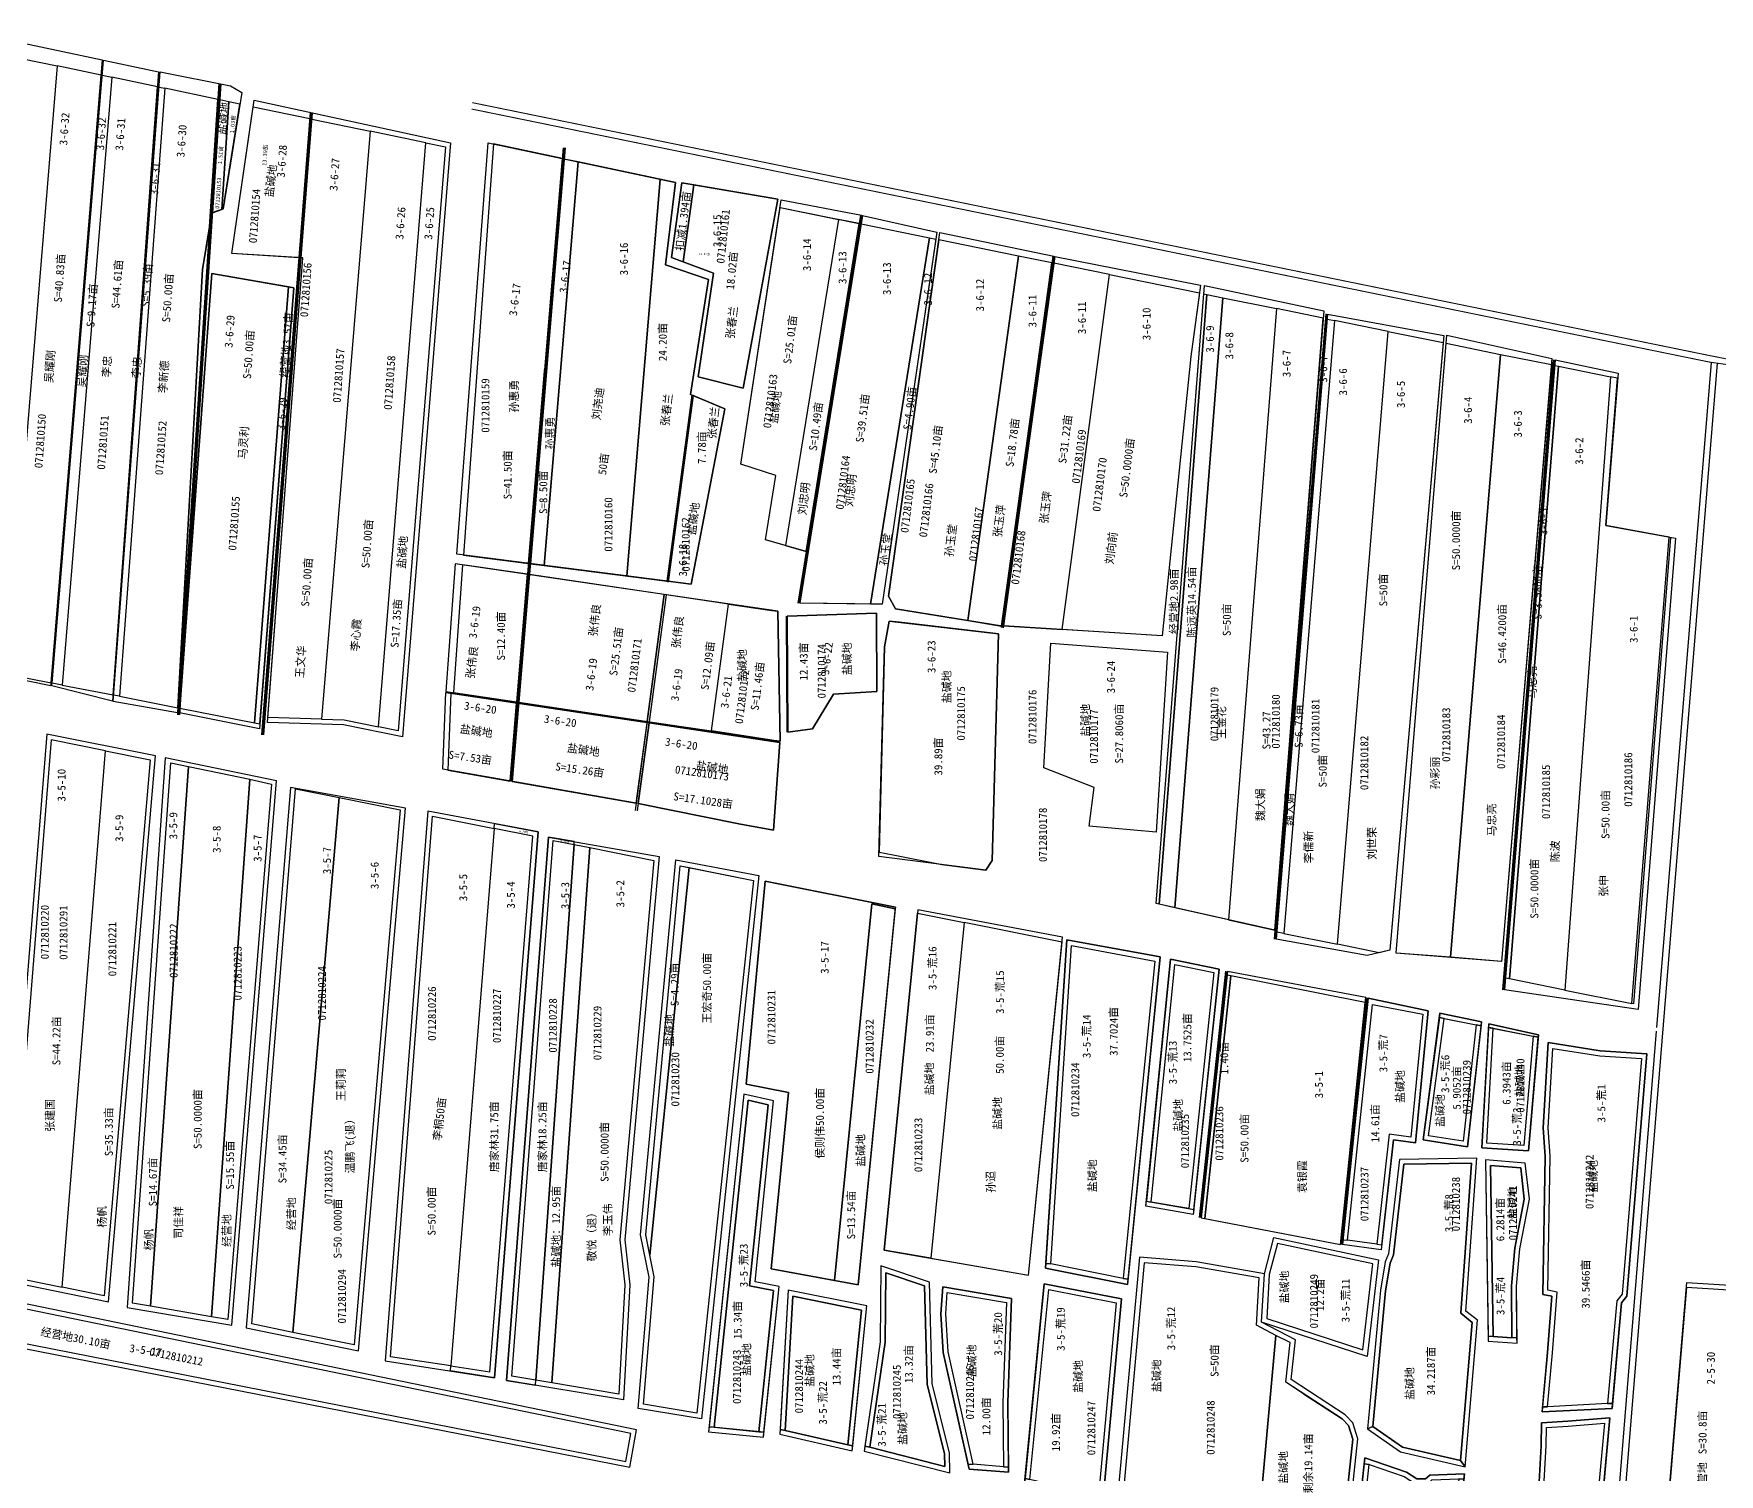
# Model space of a CAD drawing. Extents: x 549993 to 555812, y 4975881 to 4981525.
# Drawn here: x 551489 to 553174, y 4976896 to 4978336 of the extents above; entities that cross this region are included whole.
import ezdxf
from ezdxf.enums import TextEntityAlignment as Align

# ---------------------------------------------------------------- set-up
doc = ezdxf.new("R2010")
doc.units = 0
doc.header["$LTSCALE"] = 10
for name, color, linetype in [('2019-4-5', 1, 'CONTINUOUS'), ('2020-3.23', 6, 'CONTINUOUS'), ('2021新职工', 6, 'CONTINUOUS'), ('出水桩', 2, 'CONTINUOUS'), ('地块名称', 255, 'CONTINUOUS'), ('地物扣减', 3, 'CONTINUOUS'), ('地物扣减面积', 3, 'CONTINUOUS'), ('地籍号', 1, 'CONTINUOUS'), ('权利人', 7, 'CONTINUOUS'), ('测地框', 255, 'CONTINUOUS'), ('经营地', 1, 'CONTINUOUS'), ('经营地面积', 6, 'CONTINUOUS'), ('路', 5, 'CONTINUOUS'), ('身份地', 1, 'CONTINUOUS'), ('身份地面积', 255, 'CONTINUOUS')]:
    doc.layers.add(name, color=color, linetype=linetype)
doc.styles.add('宋体', font='')
doc.styles.get('宋体').set_extended_font_data('SimSun')

msp = doc.modelspace()

# ---------------------------------------------------------------- linework, layer by layer
at = {"layer": '2019-4-5', "color": 3, "linetype": 'Continuous', "flags": 128}
for points in [[(552662.2, 4978075.3), (552677.9, 4978072.1), (552630, 4977462.5), (552614.5, 4977465.9)], [(551982.9, 4977795.7), (551918.1, 4977805.2), (551908.9, 4977677.6), (551972.2, 4977668.1)], [(552119.7, 4977775.5), (551984.9, 4977795.4), (551974.2, 4977667.8), (552102.6, 4977648.7)], [(552184, 4977766), (552121.7, 4977775.2), (552104.6, 4977648.4), (552166.8, 4977639.1)], [(552008.6, 4977529.8), (552029.5, 4977525.6), (551991.2, 4976990.2), (551967.2, 4976994.3)], [(552208.8, 4977489.8), (552152.3, 4976957.3), (552098.9, 4976966.2), (552109.6, 4977093.5), (552105.2, 4977115.3), (552144.5, 4977502.6)], [(552220.6, 4977489.1), (552350.8, 4977463), (552350.6, 4977461.4), (552327.1, 4977466.2), (552289.9, 4977090), (552226.4, 4977101.6), (552243.8, 4977277.7), (552201.6, 4977286.1)]]:
    msp.add_lwpolyline(points, close=True, dxfattribs=at)
at = {"layer": '2019-4-5', "color": 3, "linetype": 'Continuous', "const_width": 0.6, "elevation": 295.1, "flags": 128}
msp.add_lwpolyline([(551949.5, 4977541.6), (551988.4, 4977533.9), (551945.4, 4976998.5), (551906.4, 4977004.5)], close=True, dxfattribs=at)
at = {"layer": '2020-3.23', "color": 6, "linetype": 'Continuous', "flags": 128}
for points in [[(551462.6, 4977695.9), (551408.6, 4977706.4), (551458.7, 4978315), (551512.6, 4978303.8)], [(552115.4, 4978190.4), (552033.5, 4978207.8), (551999.7, 4977804.5), (552082.2, 4977794)], [(552147.5, 4977974.8), (552146, 4977975.5), (552163.9, 4978090.4), (552120.9, 4978105.1), (552131, 4978187.1), (552115.4, 4978190.4), (552082.2, 4977794), (552122.4, 4977788.8)], [(552233.3, 4978170.6), (552137.2, 4978186.9), (552127, 4978112.3), (552168.8, 4978096.8), (552153.4, 4977992.9), (552198.4, 4977981.7)], [(552180.2, 4977961.1), (552148.6, 4977974.4), (552123.5, 4977788.7), (552146.7, 4977785.7)], [(551463.8, 4977094.4), (551517.9, 4977083.3), (551561, 4977619.3), (551506.9, 4977630.1)], [(551794.5, 4977572.6), (551855.7, 4977560.4), (551809.5, 4977025.6), (551748.2, 4977038.1)], [(552045.4, 4977522.5), (552109.1, 4977509.7), (552075.1, 4977130.5), (552080.2, 4977085.5), (552074.2, 4976976.3), (552007.1, 4976987.6)], [(552517.4, 4977428.1), (552419.3, 4977447.7), (552386.2, 4977112.2), (552483.9, 4977095.1)]]:
    msp.add_lwpolyline(points, close=True, dxfattribs=at)
at = {"layer": '2020-3.23', "color": 5, "linetype": 'Continuous', "flags": 128}
for points in [[(552033.5, 4978207.8), (551999.7, 4977804.5)], [(552137.2, 4978186.9), (552127, 4978112.3)]]:
    msp.add_lwpolyline(points, dxfattribs=at)
msp.add_lwpolyline([(552149.2, 4978184.8), (552137.2, 4978186.9), (552127, 4978112.3), (552138.7, 4978108)], close=True, dxfattribs=at)
at = {"layer": '2021新职工', "color": 5, "linetype": 'Continuous', "flags": 128}
msp.add_lwpolyline([(552233.3, 4978170.6), (552149.2, 4978184.8), (552138.7, 4978108), (552168.8, 4978096.8), (552153.4, 4977992.9), (552198.4, 4977981.7)], close=True, dxfattribs=at)
at = {"layer": '2021新职工', "color": 1, "linetype": 'Continuous', "flags": 128}
for points in [[(552423.1, 4977749.5), (552456.8, 4977744), (552507.2, 4978106.9), (552473.8, 4978113.7)], [(552564.6, 4978095.2), (552509.2, 4978106.5), (552458.9, 4977744.2), (552517.5, 4977740.5)]]:
    msp.add_lwpolyline(points, close=True, dxfattribs=at)
at = {"layer": '出水桩', "color": 2, "linetype": 'Continuous'}
for p, q in [((553008.3, 4978010.1), (552957.7, 4977380.5)), ((553009.3, 4978010), (552958.7, 4977380.4)), ((553010.3, 4978010), (552959.7, 4977380.3))]:
    msp.add_line(p, q, dxfattribs=at)
at = {"layer": '出水桩', "color": 2, "linetype": 'Continuous', "flags": 128}
for points in [[(551674.4, 4978286.2), (551633, 4977655.2)], [(551675.4, 4978286), (551634, 4977655.2)], [(551676.4, 4978285.8), (551635, 4977655.1)], [(551765.7, 4978257.1), (551716.9, 4977635.2)], [(551766.7, 4978257), (551717.9, 4977635.2)], [(551767.7, 4978257), (551718.9, 4977635.1)], [(552018.7, 4978222), (551965.6, 4977589)], [(552019.7, 4978221.9), (551966.6, 4977588.8)], [(552020.7, 4978221.8), (551967.6, 4977588.7)]]:
    msp.add_lwpolyline(points, dxfattribs=at)
for points, elevation in [([(552315.8, 4978154.6), (552253.3, 4977767)], 292.5), ([(552316.8, 4978154.4), (552254.3, 4977766.9)], 292.5), ([(552317.8, 4978154.3), (552255.3, 4977766.7)], 292.5), ([(552508.2, 4978113.7), (552456.6, 4977742.6)], 292.4), ([(552509.2, 4978113.5), (552457.6, 4977742.4)], 292.4), ([(552510.2, 4978113.4), (552458.6, 4977742.1)], 292.4), ([(552780.9, 4978055.9), (552729.3, 4977431.1)], 292.2), ([(552781.8, 4978055.8), (552730.3, 4977431)], 292.2), ([(552782.8, 4978055.7), (552731.3, 4977430.9)], 292.2), ([(552147.5, 4977974.5), (552122.3, 4977788.1)], 292.4), ([(552148.6, 4977974.4), (552123.4, 4977787.9)], 292.4), ([(552119.7, 4977775.5), (552090.6, 4977559.6)], 292.4), ([(552121.7, 4977775.2), (552092.5, 4977559.4)], 292.4), ([(552241.5, 4977753.7), (552242.3, 4977637.9)], 293.1), ([(552242.5, 4977753.7), (552243.3, 4977637.9)], 293.1), ([(552680.6, 4977398.9), (552654.3, 4977152.9)], 294.4), ([(552681.6, 4977398.8), (552655.3, 4977152.8)], 294.4), ([(552682.6, 4977398.7), (552656.3, 4977152.7)], 294.4), ([(552820.9, 4977372.6), (552795.7, 4977126)], 294.4), ([(552821.9, 4977372.5), (552796.7, 4977125.9)], 294.4), ([(552822.9, 4977372.4), (552797.6, 4977125.8)], 294.4)]:
    msp.add_lwpolyline(points, dxfattribs=dict(at, elevation=elevation))
at = {"layer": '地物扣减', "color": 4, "linetype": 'Continuous'}
for p, q in [((553166.1, 4978007.5, 295.4), (553111.7, 4977342.9, 295.4)), ((553172.3, 4978006.7, 295.2), (553054.7, 4976569.6, 295.2)), ((553111.4, 4977339.2, 295.4), (553048.5, 4976571.4, 295.4))]:
    msp.add_line(p, q, dxfattribs=at)
at = {"layer": '地物扣减面积', "color": 5, "linetype": 'Continuous', "elevation": 295.1, "flags": 128}
msp.add_lwpolyline([(551949.5, 4977541.6), (551949.9, 4977546.5), (551993.7, 4977538.3), (551949.9, 4976992.7), (551906, 4976999.5), (551906.4, 4977004.5), (551945.4, 4976998.5), (551988.4, 4977533.9)], close=True, dxfattribs=at)
at = {"layer": '地物扣减面积', "color": 5, "linetype": 'Continuous', "flags": 128}
msp.add_lwpolyline([(552029.5, 4977525.6), (552029.7, 4977528.5), (552003.9, 4977533.1), (551961.8, 4976990.1), (551990.8, 4976985.2), (551991.2, 4976990.2)], close=True, dxfattribs=at)
at = {"layer": '测地框', "linetype": 'Continuous', "flags": 128}
for points, elevation in [([(551434.7, 4978335.9), (551557.8, 4978309.8), (551506.5, 4977684.2), (551383, 4977709.2)], 292), ([(551558.9, 4978309.6), (551614.1, 4978298), (551568.2, 4977668.8), (551507.5, 4977684.2)], 292.1), ([(551615.6, 4978297.9), (551686, 4978283.8), (551697.3, 4978277.1), (551678.8, 4978161), (551667.3, 4978156.9), (551658, 4978100.2), (551633, 4977657.4), (551568.6, 4977668.6)], 292.2), ([(551709.8, 4978269.4), (551906.1, 4978226.8), (551858, 4977633.3), (551799.1, 4977645.2), (551723, 4977647.5), (551758.3, 4978111.9), (551687.5, 4978116.3)], 292.1), ([(551943.7, 4978226.8), (552131, 4978187.1), (552120.9, 4978105.1), (552163.9, 4978090.4), (552163.9, 4978090.4), (552146, 4977975.5), (552180.2, 4977961.1), (552146.7, 4977785.7), (551912.2, 4977815.7)], 293), ([(552236.6, 4978170.1), (552316.7, 4978154.6), (552261.4, 4977818.6), (552220.8, 4977830.2), (552231.2, 4977894.4), (552196.2, 4977905.8)], 292.5), ([(552317.8, 4978154.3), (552392, 4978137.7), (552337.4, 4977765.7), (552255.3, 4977766.7)], 292.5), ([(552395.2, 4978137.4), (552509.1, 4978113.6), (552457.7, 4977743.9), (552350.8, 4977761.1), (552343.8, 4977773.7)], 292.5), ([(552510.2, 4978113.4), (552655.8, 4978084.6), (552646.1, 4978013.4), (552617.4, 4977734.3), (552458.9, 4977744.2)], 292.4), ([(551667.5, 4978096.3), (551749.5, 4978081.9), (551715.1, 4977641.3), (551635.2, 4977657.3)], 292.3), ([(552659.6, 4978084.4), (552778.9, 4978059), (552729.9, 4977440), (552611.3, 4977466.7)], 292.3), ([(552782.8, 4978055.7), (552898.9, 4978034.5), (552845.1, 4977420.1), (552822.5, 4977414.6), (552731.3, 4977430.9)], 292.2), ([(552902, 4978034.8), (553007, 4978011.4), (552956.8, 4977408.7), (552851.2, 4977417.2)], 293.4), ([(552233.3, 4977758.7), (551910.6, 4977806.3), (551901.4, 4977678.7), (552235.5, 4977628.8)], 293), ([(552344.4, 4977749), (552453.7, 4977736.3), (552447.6, 4977509.8), (552441, 4977499.9), (552334.3, 4977513.6), (552339.9, 4977723.2)], 293.1), ([(551611.2, 4977614.1), (551502.3, 4977635.8), (551458.5, 4977090.4), (551564.1, 4977068.7)], 292.7), ([(551731.9, 4977589.2), (551620.7, 4977612.3), (551582.7, 4977063), (551687.5, 4977045.2)], 292.6), ([(551860.9, 4977562), (551746.1, 4977582.7), (551701.8, 4977042.5), (551814, 4977019.6)], 292.9), ([(551840.7, 4977009.5), (551949.9, 4976992.7), (551993.7, 4977538.3), (551883.2, 4977558.9)], 295.1), ([(552003.9, 4977533.1), (552114.5, 4977513.5), (552080.1, 4977130.6), (552085.2, 4977085.7), (552078.9, 4976970.5), (551961.8, 4976990.1)], 293.2), ([(552131.2, 4977510.4), (552214.3, 4977494.6), (552156.8, 4976951.5), (552093.5, 4976962), (552104.6, 4977093.2), (552096, 4977135.4)], 293.3), ([(552339.6, 4977120.3), (552483.9, 4977095.1), (552517.9, 4977433.1), (552373.1, 4977460.4)], 293.3), ([(552522.1, 4977430.5), (552615.4, 4977413.3), (552582.9, 4977085.9), (552500.7, 4977102.3)], 293.5), ([(552625.8, 4977411.2), (552674.3, 4977401.1), (552648.5, 4977155.9), (552601.1, 4977164.1)], 293.8), ([(552656.3, 4977152.7), (552795.7, 4977126), (552820.9, 4977372.6), (552682.6, 4977398.7)], 294.4), ([(552823.2, 4977372), (552883.2, 4977359.3), (552870.5, 4977227.4), (552848.6, 4977230.5), (552836.5, 4977120.4), (552797.4, 4977125.8)], 293.4), ([(552895.1, 4977357.1), (552936.7, 4977348.3), (552922.8, 4977223.6), (552878.2, 4977230.4)], 293.8), ([(552943.9, 4977346.4), (552993.6, 4977335.4), (552983.7, 4977219.4), (552936.9, 4977222.4)], 293.4), ([(552163.9, 4976938.7), (552218.8, 4976933.2), (552234.4, 4977083.9), (552234.4, 4977083.9), (552210.4, 4977088.7), (552228.8, 4977269.4), (552199.1, 4977276.1)], 295.9), ([(552319.6, 4976919.5), (552405.1, 4976897.6), (552404.8, 4976917.7), (552387.4, 4976986.6), (552384.8, 4977088.1), (552336, 4977104.6), (552335.6, 4977028.6)], 293.6), ([(552499.6, 4977086.7), (552576.9, 4977071.7), (552558.2, 4976868.4), (552479.8, 4976887.3)], 293.4), ([(553142, 4977087.8), (553298.6, 4977078.3), (553273.8, 4976727), (553111.2, 4976748), (553096.4, 4976747.4), (553099.5, 4976768), (553114.9, 4976767.7)], 293.5), ([(551453.5, 4977072.3), (551444.2, 4977029), (552085.2, 4976903.2), (552092, 4976940.8)], 292.7), ([(552235.2, 4976936.2), (552307.6, 4976919.6), (552322.2, 4977064.5), (552243.6, 4977080.1)], 293.9)]:
    msp.add_lwpolyline(points, close=True, dxfattribs=dict(at, elevation=elevation))
at = {"layer": '测地框', "color": 0, "linetype": 'Continuous', "flags": 128}
for points, elevation in [([(552137.2, 4978186.9), (552233.3, 4978170.6), (552198.4, 4977981.7), (552153.4, 4977992.9), (552168.8, 4978096.8), (552127, 4978112.3)], 292.4), ([(552242.5, 4977753.7), (552331.7, 4977756.9), (552332.2, 4977678.4), (552288.7, 4977676), (552267.7, 4977641.3), (552243.3, 4977637.9)], 293.1)]:
    msp.add_lwpolyline(points, close=True, dxfattribs=dict(at, elevation=elevation))
at = {"layer": '测地框', "linetype": 'Continuous', "flags": 128}
msp.add_lwpolyline([(553010.3, 4978010), (553073.1, 4977996.7), (553060.9, 4977844.4), (553130.6, 4977831.7), (553093.1, 4977360.6), (552959.7, 4977380.3)], close=True, dxfattribs=at)
at = {"layer": '测地框', "color": 7, "linetype": 'Continuous', "flags": 128}
for points, elevation in [([(551901.3, 4977677.7), (552104.4, 4977647.1), (552093.5, 4977566.6), (551898.3, 4977600.8)], 292.3), ([(552104.4, 4977647.1), (552235.2, 4977627.5), (552228.9, 4977540), (552194.3, 4977546.3), (552093.5, 4977566.6)], 292.4), ([(552398, 4977083.7), (552466.9, 4977072), (552463, 4976967.9), (552463.8, 4976898.2), (552424.6, 4976901.5), (552398.5, 4977017.9), (552396.1, 4977056.7)], 293.5)]:
    msp.add_lwpolyline(points, close=True, dxfattribs=dict(at, elevation=elevation))
at = {"layer": '测地框', "color": 0, "linetype": 'Continuous', "flags": 128}
for points in [[(552350.8, 4977463), (552220.6, 4977489.1), (552201.6, 4977286.1), (552243.8, 4977277.7), (552226.4, 4977101.6), (552313.5, 4977085.7)], [(553000.3, 4977213.9), (552998.4, 4977242.6), (553003.3, 4977327.7), (553055.3, 4977319.4), (553102, 4977316.4), (553081.9, 4977074.4), (553076.7, 4977067.7), (553067.2, 4976962.1), (552997.2, 4976958.5), (553002.7, 4977018.1), (553007.1, 4977074.2), (552997.8, 4977075.9)], [(552920.2, 4976903.8), (552932.5, 4977050.2), (552921, 4977059.4), (552931.9, 4977212.2), (552854.5, 4977211), (552843.8, 4977116.6), (552840.5, 4977108.4), (552835.6, 4977080.3), (552822.8, 4976941.6), (552855.5, 4976918.6)], [(552943.3, 4977029.3), (552972.2, 4977027.3), (552971.5, 4977084.3), (552975.1, 4977121.5), (552984.5, 4977171.1), (552980.4, 4977207.3), (552940.6, 4977210.5)], [(552822.4, 4977013.9), (552716.7, 4977048.2), (552719.6, 4977096.7), (552729.2, 4977132.8), (552833.6, 4977110.7)], [(552813.1, 4976931.8), (552808, 4976947.6), (552800.5, 4976955.5), (552783, 4976967), (552746.3, 4976990.9), (552750.6, 4977030.6), (552716.7, 4977048.2), (552719.6, 4977096.7), (552651.5, 4977108.4), (552594.8, 4977113.1), (552571.9, 4976861.4), (552620.8, 4976850.9), (552800.5, 4976813.1)], [(552996.6, 4976947.7), (553022.8, 4976949.4), (553065, 4976952.6), (553048.2, 4976767.7), (552951.3, 4976783.9), (552960.1, 4976883.6), (552993.8, 4976882.7), (552996.2, 4976924.8)], [(552909, 4976794.1), (552809.2, 4976813), (552820, 4976912.8), (552861.6, 4976898.4), (552872.1, 4976891.6), (552880.7, 4976891.8), (552885, 4976895.5), (552919.6, 4976896.8)]]:
    msp.add_lwpolyline(points, close=True, dxfattribs=at)
at = {"layer": '经营地', "color": 4, "linetype": 'Continuous'}
for p, q in [((552731.1, 4977035.1), (552713, 4976836.6)), ((552745.3, 4977027.8), (552731.1, 4977035.1)), ((552741, 4976988.3), (552745.3, 4977027.8)), ((552758.7, 4976976.8), (552741, 4976988.3)), ((552758.7, 4976976.8), (552780.2, 4976962.8)), ((552780.2, 4976962.8), (552797.2, 4976951.6)), ((552797.2, 4976951.6), (552803.6, 4976945)), ((552808, 4976931.2), (552796.1, 4976819.1)), ((552803.6, 4976945), (552808, 4976931.2))]:
    msp.add_line(p, q, dxfattribs=at)
at = {"layer": '经营地', "color": 4, "linetype": 'Continuous', "flags": 128}
for points in [[(551684.4, 4978268), (551675.3, 4978269.9), (551667.9, 4978157.1), (551677.3, 4978160.4)], [(551695.5, 4978265.7), (551684.4, 4978268), (551677.3, 4978160.4), (551678.8, 4978161)], [(551881.3, 4978226.9), (551900.8, 4978222.9), (551853.5, 4977639.3), (551834, 4977643.3)], [(552147.5, 4977974.8), (552146, 4977975.5), (552163.9, 4978090.4), (552120.9, 4978105.1), (552131, 4978187.1), (552033.5, 4978207.8), (551999.7, 4977804.5), (552122.4, 4977788.8)], [(551749.5, 4978081.9), (551744.1, 4978082.9), (551710.1, 4977647.3), (551715.5, 4977646.3)], [(552614.5, 4977465.9), (552611.3, 4977466.7), (552659, 4978076), (552662.2, 4978075.3)], [(553124.1, 4977832.9), (553125.7, 4977832.6), (553088.5, 4977366.3), (553087, 4977366.6)], [(552331.7, 4977756.9), (552242.5, 4977753.7), (552243.3, 4977637.9), (552267.7, 4977641.3), (552288.7, 4977676), (552332.2, 4977678.4)], [(552334.4, 4977518.1), (552348.6, 4977515.3), (552397.3, 4977505.5), (552441, 4977499.9), (552447.6, 4977509.8), (552453.7, 4977736.3), (552354.9, 4977747.8), (552344.4, 4977749), (552339.9, 4977723.2), (552334.4, 4977518.1)], [(551972.1, 4977667), (551906.3, 4977676.9), (551903.2, 4977599.9), (551965.6, 4977589)], [(552102.4, 4977647.4), (551974.1, 4977666.7), (551967.6, 4977588.7), (552091.6, 4977567)], [(552135.6, 4977504.4), (552208.8, 4977489.8), (552152.3, 4976957.3), (552098.9, 4976966.2), (552109.6, 4977093.5), (552101.1, 4977135.6)], [(552105.2, 4977115.3), (552101.1, 4977135.6), (552135.6, 4977504.4), (552144.5, 4977502.6)], [(552327.1, 4977466.2), (552350.6, 4977461.4), (552313.5, 4977085.7), (552289.9, 4977090)], [(552386.2, 4977112.2), (552339.6, 4977120.3), (552372.8, 4977457), (552419.3, 4977447.7)], [(552526.7, 4977424.6), (552610, 4977409.2), (552578.5, 4977091.9), (552583.4, 4977091.3), (552615.4, 4977413.3), (552522.1, 4977430.5), (552501, 4977107), (552506, 4977106.4)], [(552674.3, 4977401.1), (552625.8, 4977411.2), (552601.6, 4977169.1), (552606.5, 4977168.3), (552630.2, 4977405.6), (552668.9, 4977397.8), (552644, 4977161.7), (552649, 4977161)], [(552686, 4977394.4), (552682.2, 4977395.2), (552656.3, 4977152.7), (552660, 4977152)], [(552827.6, 4977365.9), (552877.9, 4977356), (552866, 4977233.1), (552844.2, 4977236.2), (552832.1, 4977126.1), (552837, 4977125.5), (552848.6, 4977230.5), (552870.5, 4977227.4), (552883.2, 4977359.3), (552823.2, 4977372), (552807.6, 4977223.1), (552798.1, 4977130.6), (552802.8, 4977130.1)], [(552899.4, 4977351.8), (552894.5, 4977352.7), (552878.2, 4977230.4), (552922.8, 4977223.6), (552936.3, 4977344.4), (552931.4, 4977345.4), (552918.4, 4977229.3), (552883.8, 4977234.6)], [(552895.1, 4977357.1), (552894.5, 4977352.7), (552936.3, 4977344.4), (552936.7, 4977348.3)], [(552948.3, 4977342), (552943.7, 4977342.9), (552936.9, 4977222.4), (552983.7, 4977219.4), (552993.4, 4977333), (552988.4, 4977334), (552979.1, 4977224.7), (552942.1, 4977227.1)], [(552943.9, 4977346.4), (552943.7, 4977342.9), (552993.4, 4977333), (552993.6, 4977335.4)], [(553007.7, 4977017.7), (553012.4, 4977078.2), (553002.8, 4977080.1), (553005.3, 4977214), (553003.4, 4977242.6), (553008, 4977321.9), (553054.8, 4977314.4), (553096.6, 4977311.7), (553077.1, 4977076.3), (553071.8, 4977069.6), (553062.6, 4976966.9), (553067.7, 4976967.1), (553076.7, 4977067.7), (553081.9, 4977074.4), (553102, 4977316.4), (553055.3, 4977319.4), (553003.3, 4977327.7), (552998.4, 4977242.6), (553000.3, 4977213.9), (552997.8, 4977075.9), (553007.1, 4977074.2), (553002.7, 4977018.1), (552997.7, 4976963.7), (553002.7, 4976963.8)], [(552203.5, 4977270), (552223.4, 4977265.5), (552204.9, 4977084.7), (552229, 4977079.9), (552214.3, 4976938.7), (552219.3, 4976938.3), (552234.4, 4977083.9), (552210.4, 4977088.7), (552228.8, 4977269.4), (552199.1, 4977276.1), (552164.4, 4976943.7), (552169.4, 4976943.2)], [(552840.6, 4977079.7), (552845.4, 4977107.1), (552848.7, 4977115.4), (552859, 4977206.1), (552926.5, 4977207.1), (552915.9, 4977057.1), (552927.3, 4977047.9), (552915.7, 4976910), (552920.2, 4976903.8), (552932.5, 4977050.2), (552921, 4977059.4), (552931.9, 4977212.2), (552854.5, 4977211), (552843.8, 4977116.6), (552840.5, 4977108.4), (552835.6, 4977080.3), (552822.8, 4976941.6), (552828.1, 4976944)], [(552945.7, 4977205), (552975.9, 4977202.6), (552979.4, 4977171.3), (552970.1, 4977122.2), (552966.5, 4977084.5), (552967.1, 4977032.7), (552972.1, 4977032.9), (552971.5, 4977084.3), (552975.1, 4977121.5), (552984.5, 4977171.1), (552980.4, 4977207.3), (552940.6, 4977210.5), (552943.2, 4977034.3), (552948.2, 4977034)], [(552828.1, 4977106.7), (552732.8, 4977127), (552724.5, 4977095.9), (552722, 4977051.8), (552818.1, 4977020.6)], [(552340.5, 4977028.3), (552341, 4977097.6), (552379.9, 4977084.5), (552382.4, 4976986), (552399.8, 4976917.1), (552400, 4976904.1), (552325.2, 4976923.2), (552320.3, 4976924.5), (552319.6, 4976919.5), (552405.1, 4976897.6), (552404.8, 4976917.7), (552387.4, 4976986.6), (552384.8, 4977088.1), (552336, 4977104.6), (552335.6, 4977028.6), (552320.3, 4976924.5), (552325.2, 4976923.2)], [(552506, 4977106.4), (552501, 4977107), (552500.7, 4977102.3), (552582.9, 4977085.9), (552583.4, 4977091.3), (552578.5, 4977091.9)], [(552711.6, 4977045.2), (552714.3, 4977092.5), (552650.9, 4977103.4), (552599.4, 4977107.7), (552577.3, 4976865.4), (552621.8, 4976855.8), (552713, 4976836.6), (552731.1, 4977035.1)], [(552403.5, 4977018.6), (552401.1, 4977056.7), (552402.6, 4977077.8), (552461.7, 4977067.8), (552458, 4976968), (552458.7, 4976903.6), (552463.7, 4976903.4), (552463, 4976967.9), (552466.9, 4977072), (552398, 4977083.7), (552396.1, 4977056.7), (552398.5, 4977017.9), (552423.5, 4976906.1), (552428.6, 4976906.2)], [(552504, 4977080.8), (552571.5, 4977067.6), (552553.8, 4976874.6), (552485.2, 4976891.1), (552480.3, 4976892.1), (552479.8, 4976887.3), (552558.2, 4976868.4), (552576.9, 4977071.7), (552499.6, 4977086.7), (552480.3, 4976892.1), (552485.2, 4976891.1)], [(553200, 4977079.2), (553141.6, 4977082.8), (553114.9, 4976767.7), (553099.5, 4976768), (553097.2, 4976752.4), (553111.4, 4976753), (553176.4, 4976744.6)], [(552248.3, 4977074.1), (552316.7, 4977060.4), (552303.1, 4976925.8), (552308.1, 4976924.6), (552322.2, 4977064.5), (552243.6, 4977080.1), (552235.5, 4976941), (552240.5, 4976940.1)], [(552713, 4976836.6), (552796.1, 4976819.1), (552808, 4976931.2), (552803.6, 4976945), (552797.2, 4976951.6), (552741, 4976988.3), (552745.3, 4977027.8), (552731.1, 4977035.1), (552713, 4976836.6)], [(552972.1, 4977032.9), (552967.1, 4977032.7), (552948.2, 4977034), (552943.2, 4977034.3), (552943.3, 4977029.3), (552972.2, 4977027.3)], [(553067.2, 4976962.1), (553067.7, 4976967.1), (553062.6, 4976966.9), (553002.7, 4976963.8), (552997.7, 4976963.7), (552997.2, 4976958.5)], [(552964.7, 4976878.4), (552998.5, 4976877.6), (553001.2, 4976924.6), (553001.5, 4976943), (553023.2, 4976944.4), (553059.5, 4976947.2), (553043.7, 4976773.6), (553048.7, 4976773.2), (553065, 4976952.6), (553022.8, 4976949.4), (552996.6, 4976947.7), (552996.2, 4976924.8), (552993.8, 4976882.7), (552960.1, 4976883.6), (552951.7, 4976788.4), (552956.7, 4976788)], [(552164.4, 4976943.7), (552163.9, 4976938.7), (552218.8, 4976933.2), (552219.3, 4976938.3)], [(552240.5, 4976940.1), (552235.5, 4976941), (552235.2, 4976936.2), (552307.6, 4976919.6), (552308.1, 4976924.6), (552303.1, 4976925.8)], [(552857.6, 4976923.3), (552828.1, 4976944), (552822.8, 4976941.6), (552855.5, 4976918.6), (552920.2, 4976903.8), (552915.7, 4976910)], [(552919.6, 4976896.8), (552885, 4976895.5), (552880.7, 4976891.8), (552872.1, 4976891.6), (552861.6, 4976898.4), (552820, 4976912.8), (552819.3, 4976906.6), (552824.3, 4976906), (552859.4, 4976893.9), (552870.6, 4976886.6), (552882.6, 4976886.8), (552887, 4976890.6), (552914, 4976891.6), (552919.1, 4976891.5)], [(552463.7, 4976903.4), (552458.7, 4976903.6), (552428.6, 4976906.2), (552423.5, 4976906.1), (552424.6, 4976901.5), (552463.8, 4976898.2)], [(552824.3, 4976906), (552819.3, 4976906.6), (552809.2, 4976813), (552909, 4976794.1), (552919.1, 4976891.5), (552914, 4976891.6), (552904.6, 4976800), (552814.7, 4976817.1)]]:
    msp.add_lwpolyline(points, close=True, dxfattribs=at)
for points, elevation in [([(551708.8, 4978262.9), (551765.3, 4978251.1), (551754.3, 4978112.1), (551687.5, 4978116.3)], 292.1), ([(552240.9, 4977824.5), (552220.8, 4977830.2), (552231.2, 4977894.4), (552196.2, 4977905.8), (552235.4, 4978162.3), (552293.9, 4978150.4)], 292.5), ([(552506.2, 4977726.9), (552622.6, 4977717.9), (552611.3, 4977538), (552544.3, 4977544.1), (552549.5, 4977582.7), (552499, 4977602.3)], 293.4), ([(552235.2, 4977627.5), (552104.4, 4977647.1), (552093.5, 4977566.6), (552194.3, 4977546.3), (552228.9, 4977540)], 292.3), ([(552029.5, 4977525.6), (552045.4, 4977522.5), (552007.1, 4976987.6), (551991.2, 4976990.2)], 293.2), ([(552526.7, 4977424.6), (552610, 4977409.2), (552578.5, 4977091.9), (552506, 4977106.4)], 293.5), ([(552601.6, 4977169.1), (552649, 4977161), (552648.5, 4977155.9), (552601.1, 4977164.1)], 293.8), ([(551457.4, 4977066.4), (551450.2, 4977032.9), (552081.2, 4976909.1), (552086.2, 4976936.9)], 292.7)]:
    msp.add_lwpolyline(points, close=True, dxfattribs=dict(at, elevation=elevation))
at = {"layer": '经营地面积', "color": 4, "linetype": 'Continuous', "elevation": 293, "flags": 128}
msp.add_lwpolyline([(552235.5, 4977628.8), (552229.3, 4977629.7), (552166.8, 4977639.1), (552184, 4977766), (552227.2, 4977759.6), (552233.3, 4977758.7)], close=True, dxfattribs=at)
at = {"layer": '路', "color": 5, "linetype": 'Continuous', "const_width": 1, "flags": 128}
for points, elevation in [([(553165, 4978007.7), (551927, 4978260.7)], 294.5), ([(553165.6, 4978014.1), (551927.6, 4978267.1)], 294.7), ([(553648, 4976652.3), (553748.5, 4977885), (553747.4, 4977890.7), (553741.4, 4977894.4), (553222.4, 4977998.7), (553191.4, 4978004), (553165, 4978007.7)], 294.5), ([(553165.6, 4978014.1), (553191.1, 4978009.1), (553224.1, 4978003.9), (553740.8, 4977900.5), (553744.6, 4977901.1), (553748.7, 4977904.6), (553750.3, 4977907.5)], 294.7)]:
    msp.add_lwpolyline(points, dxfattribs=dict(at, elevation=elevation))
at = {"layer": '身份地', "color": 1, "linetype": 'Continuous', "flags": 128}
for points in [[(551556.6, 4978294.6), (551512.6, 4978303.8), (551462.6, 4977695.9), (551506.7, 4977687.2)], [(551517.7, 4977685), (551517.7, 4977685), (551507.8, 4977687), (551557.6, 4978294.4), (551567.5, 4978292.4)], [(551613, 4978282.9), (551567.5, 4978292.4), (551517.7, 4977685), (551568.6, 4977675.1)], [(551575, 4977673.8), (551569.1, 4977675), (551614.5, 4978282.6), (551620.3, 4978281.4)], [(551658, 4978100.2), (551665, 4978143.1), (551673.4, 4978270.3), (551620.3, 4978281.4), (551575, 4977673.8), (551633.3, 4977662.4)], [(551777.1, 4977650.9), (551723.3, 4977652.5), (551758.3, 4978111.9), (551756.3, 4978112), (551767.2, 4978250.7), (551825.6, 4978238.5)], [(551777.1, 4977650.9), (551799.7, 4977650.2), (551834, 4977643.3), (551881.3, 4978226.9), (551825.6, 4978238.5)], [(552000, 4977999.2), (552000, 4978000), (552000.1, 4978000), (552017.8, 4978211.1), (551948.8, 4978225.8), (551918.9, 4977814.9), (551983.8, 4977806.6)], [(552033.5, 4978207.8), (552019.7, 4978210.7), (551985.8, 4977806.3), (551999.7, 4977804.5)], [(551744.1, 4978082.9), (551667.5, 4978096.3), (551635.5, 4977661.9), (551710.1, 4977647.3)], [(552564.6, 4978095.2), (552654.7, 4978076.9), (552646.1, 4978013.4), (552617.4, 4977734.3), (552517.5, 4977740.5)], [(552683.6, 4977450.4), (552630, 4977462.5), (552677.9, 4978072.1), (552731.7, 4978061.2)], [(552778.3, 4978051.7), (552731.7, 4978061.2), (552683.6, 4977450.4), (552729.9, 4977440)], [(552739.1, 4977436.7), (552731.9, 4977438.1), (552782.4, 4978050.8), (552789.6, 4978049.4)], [(552739.1, 4977436.7), (552792.6, 4977425.9), (552843.2, 4978038.5), (552789.6, 4978049.4)], [(552843.2, 4978038.5), (552898.3, 4978027.2), (552845.1, 4977420.1), (552834.3, 4977417.5), (552792.6, 4977425.9)], [(553124.1, 4977832.9), (553060.9, 4977844.4), (553072.7, 4977991.7), (553065.6, 4977993.2), (553019.8, 4977380.1), (553087, 4977366.6)], [(551561, 4977619.3), (551605.8, 4977610.3), (551559.6, 4977074.7), (551517.9, 4977083.3)], [(551748.2, 4977038.1), (551707.2, 4977046.5), (551751, 4977581.3), (551794.5, 4977572.6)], [(552820.3, 4977367.6), (552686, 4977394.4), (552660, 4977152), (552795.7, 4977126)], [(553005.3, 4977214), (553003.4, 4977242.6), (553008, 4977321.9), (553054.8, 4977314.4), (553096.6, 4977311.7), (553077.1, 4977076.3), (553071.8, 4977069.6), (553062.6, 4976966.9), (553002.7, 4976963.8), (553007.7, 4977017.7), (553012.4, 4977078.2), (553002.8, 4977080.1)], [(552915.7, 4976910), (552927.3, 4977047.9), (552915.9, 4977057.1), (552926.5, 4977207.1), (552859, 4977206.1), (552848.7, 4977115.4), (552845.4, 4977107.1), (552840.6, 4977079.7), (552828.1, 4976944), (552857.6, 4976923.3)], [(552948.2, 4977034), (552967.1, 4977032.7), (552966.5, 4977084.5), (552970.1, 4977122.2), (552979.4, 4977171.3), (552975.9, 4977202.6), (552945.7, 4977205)], [(553001.5, 4976943), (553023.2, 4976944.4), (553059.5, 4976947.2), (553043.7, 4976773.6), (552956.7, 4976788), (552964.7, 4976878.4), (552998.5, 4976877.6), (553001.2, 4976924.6)], [(552904.6, 4976800), (552814.7, 4976817.1), (552824.3, 4976906), (552859.4, 4976893.9), (552870.6, 4976886.6), (552882.6, 4976886.8), (552887, 4976890.6), (552914, 4976891.6)]]:
    msp.add_lwpolyline(points, close=True, dxfattribs=at)
for points, elevation in [([(552235.4, 4978162.3), (552314.5, 4978146.2), (552261.4, 4977818.6), (552220.8, 4977830.2), (552231.2, 4977894.4), (552196.2, 4977905.8)], 293), ([(552240.9, 4977824.5), (552261.4, 4977818.6), (552314.5, 4978146.2), (552293.9, 4978150.4)], 292.5), ([(552325.8, 4977765.8), (552255.3, 4977766.7), (552316.4, 4978145.8), (552384.9, 4978131.8)], 292.5), ([(552384.9, 4978131.8), (552391, 4978130.6), (552337.4, 4977765.7), (552325.8, 4977765.8)], 292.5), ([(552343.8, 4977773.7), (552350.8, 4977761.1), (552423.1, 4977749.5), (552473.8, 4978113.7), (552394.2, 4978129.9)], 292.5), ([(552901.3, 4978026.6), (552955.7, 4978015.5), (552905.5, 4977412.9), (552851.2, 4977417.2)], 293), ([(552955.7, 4978015.5), (553006.5, 4978005.2), (552956.8, 4977408.7), (552905.5, 4977412.9)], 293), ([(553009.9, 4978004.5), (553013.7, 4978003.7), (552964.5, 4977391.3), (552960.7, 4977392)], 293), ([(553013.7, 4978003.7), (553065.6, 4977993.2), (553019.8, 4977380.1), (552964.5, 4977391.3)], 293), ([(551605.9, 4977064.1), (551588, 4977067.2), (551626.3, 4977607.4), (551644.1, 4977603.7)], 292.6), ([(551667.1, 4977053.7), (551605.9, 4977064.1), (551644.1, 4977603.7), (551705.2, 4977590.9)], 292.6), ([(551705.2, 4977590.9), (551727, 4977586.1), (551683.3, 4977051), (551667.1, 4977053.7)], 292.6), ([(551887.8, 4977553.9), (551949.5, 4977541.6), (551906.4, 4977004.5), (551846, 4977013.7)], 295.1), ([(552045.4, 4977522.5), (552109.1, 4977509.7), (552075.1, 4977130.5), (552080.2, 4977085.5), (552074.2, 4976976.3), (552007.1, 4976987.6)], 293.2), ([(552630.2, 4977405.6), (552668.9, 4977397.8), (552644, 4977161.7), (552606.5, 4977168.3)], 293.8), ([(552827.6, 4977365.9), (552877.9, 4977356), (552866, 4977233.1), (552844.2, 4977236.2), (552832.1, 4977126.1), (552802.8, 4977130.1)], 293.4), ([(552899.4, 4977351.8), (552931.4, 4977345.4), (552918.4, 4977229.3), (552883.8, 4977234.6)], 293.8), ([(552948.3, 4977342), (552988.4, 4977334), (552979.1, 4977224.7), (552942.1, 4977227.1)], 293.4), ([(552169.4, 4976943.2), (552214.3, 4976938.7), (552229, 4977079.9), (552204.9, 4977084.7), (552223.4, 4977265.5), (552203.5, 4977270)], 295.9), ([(552325.2, 4976923.2), (552400, 4976904.1), (552399.8, 4976917.1), (552382.4, 4976986), (552379.9, 4977084.5), (552341, 4977097.6), (552340.5, 4977028.3)], 293.6), ([(552504, 4977080.8), (552571.5, 4977067.6), (552553.8, 4976874.6), (552485.2, 4976891.1)], 293.4), ([(552240.5, 4976940.1), (552303.1, 4976925.8), (552316.7, 4977060.4), (552248.3, 4977074.1)], 293.9), ([(552402.6, 4977077.8), (552461.7, 4977067.8), (552458, 4976968), (552458.7, 4976903.6), (552428.6, 4976906.2), (552403.5, 4977018.6), (552401.1, 4977056.7)], 293.5)]:
    msp.add_lwpolyline(points, close=True, dxfattribs=dict(at, elevation=elevation))

# ---------------------------------------------------------------- texts
at = {"layer": '2019-4-5', "color": 3, "linetype": 'Continuous', "style": '宋体'}
for s, rotation, p in [('3-6-9', 90, (552669.2, 4978017.2, 293.4)), ('3-6-19', 83, (551932.1, 4977731.1, 293.4)), ('张伟良', 83, (552052.1, 4977733.1, 293.4)), ('张伟良', 83, (552135, 4977721.2, 293.4)), ('张伟良', 83, (551929.4, 4977691, 293.4)), ('3-6-19', 83, (552048.7, 4977678.9, 293.4)), ('3-6-19', 83, (552134.1, 4977668.5, 293.4)), ('3-5-4', 90, (551970.3, 4977461.6, 293.4)), ('3-5-3', 90, (552024.6, 4977461, 293.4)), ('李桐50亩', 83, (551896.3, 4977229.1, 293.4))]:
    msp.add_text(s, height=8, rotation=rotation, dxfattribs=at).set_placement(p)
for s, rotation, p in [('陈远英14.54亩', 90, (552646.7, 4977767.9)), ('S=12.40亩', 90, (551956.1, 4977734.1)), ('S=25.51亩', 83, (552071.3, 4977718.8)), ('0712810171', 83, (552090, 4977704.7)), ('S=12.09亩', 83, (552162.7, 4977704.6)), ('王宏奇50.00亩', 90, (552162.1, 4977382.1)), ('0712810227', 90, (551952.4, 4977354.4)), ('0712810228', 90, (552008.3, 4977344.8)), ('0712810231', 90, (552226.8, 4977353)), ('0712810230', 90, (552130.7, 4977291)), ('唐家林31.75亩', 90, (551949.4, 4977233.6)), ('唐家林18.25亩', 90, (551997.5, 4977233.6)), ('侯则伟50.00亩', 90, (552275, 4977247.1))]:
    msp.add_text(s, height=8, rotation=rotation, dxfattribs=at).set_placement(p, align=Align.MIDDLE)
at = {"layer": '2019-4-5', "color": 5, "linetype": 'Continuous', "style": '宋体'}
for s, rotation, p in [('4.70亩', 352.0263, (551974.5, 4977538.1)), ('4.35亩', 353.9038, (552015.6, 4977528.5))]:
    msp.add_text(s, height=2, rotation=rotation, dxfattribs=at).set_placement(p)
at = {"layer": '2020-3.23', "color": 4, "linetype": 'Continuous', "style": '宋体'}
msp.add_text('扣减1.394亩', height=8, rotation=83, dxfattribs=at).set_placement((552138.3, 4978148.8), align=Align.MIDDLE)
at = {"layer": '2020-3.23', "color": 6, "linetype": 'Continuous', "style": '宋体'}
for s, rotation, p in [('张春兰', 83, (552187, 4978047.5)), ('刘尧迪', 83, (552053.1, 4977966.2)), ('张春兰', 83, (552121.8, 4977960.1)), ('张春兰', 83, (552168.5, 4977947.2)), ('王莉莉', 90, (551796.3, 4977285.6)), ('张建国', 90, (551505.3, 4977254.9)), ('孙迢', 90, (552445.8, 4977188.4)), ('李玉伟', 90, (552063, 4977150.6))]:
    msp.add_text(s, height=8, rotation=rotation, dxfattribs=at).set_placement(p, align=Align.MIDDLE)
at = {"layer": '2021新职工', "color": 5, "linetype": 'Continuous', "style": '宋体'}
msp.add_text('18.02亩', height=2, dxfattribs=at).set_placement((552154.4, 4978114.7))
at = {"layer": '2021新职工', "color": 1, "linetype": 'Continuous', "style": '宋体'}
for s, p in [('S=18.78亩', (552467.5, 4977927.4)), ('S=31.22亩', (552520.2, 4977930.9)), ('张玉萍', (552500.5, 4977862.6)), ('张玉萍', (552454.3, 4977849.1))]:
    msp.add_text(s, height=8, rotation=83, dxfattribs=at).set_placement(p, align=Align.MIDDLE)
at = {"layer": '地块名称', "linetype": 'Continuous', "style": '宋体'}
for s, rotation, p in [('3-6-32', 86, (551522.8, 4978224.2, 293.4)), ('3-6-32', 86, (551559.5, 4978219.3, 293.4)), ('3-6-31', 86, (551578.7, 4978218.9, 293.4)), ('3-6-30', 86, (551640, 4978212.2, 293.4)), ('3-6-28', 86, (551740.2, 4978192, 293.4)), ('3-6-27', 86, (551792.9, 4978178.8, 293.4)), ('3-6-31', 86, (551613.6, 4978174.4, 293.4)), ('3-6-26', 86, (551858.8, 4978129.9, 293.4)), ('3-6-25', 86, (551887.6, 4978129.9, 293.4)), ('3-6-15', 90, (552176.6, 4978122.7, 293.4)), ('3-6-16', 90, (552083.3, 4978094.5, 293.4)), ('3-6-14', 90, (552266.3, 4978098.7, 293.4)), ('3-6-17', 83, (552022.6, 4978076.4, 293.4)), ('3-6-13', 90, (552301.8, 4978085.9, 293.4)), ('3-6-13', 90, (552346.2, 4978074.8, 293.4)), ('3-6-12', 90, (552387.3, 4978064.4, 585.9)), ('3-6-17', 83, (551972.3, 4978053.5, 293.4)), ('3-6-12', 90, (552439.3, 4978058.4, 293.4)), ('3-6-11', 90, (552491.7, 4978042.5, 293.4)), ('3-6-11', 90, (552541.2, 4978035.7, 293.4)), ('3-6-10', 90, (552605.8, 4978029.6, 293.4)), ('3-6-29', 86, (551688, 4978021.9, 293.4)), ('3-6-8', 90, (552688.5, 4978010.5, 293.4)), ('3-6-7', 90, (552745.8, 4977992.7, 293.4)), ('3-6-7', 90, (552782.4, 4977987.1, 585.6)), ('3-6-6', 90, (552802.2, 4977974.4, 293.4)), ('3-6-5', 90, (552860.1, 4977961.9, 293.4)), ('3-6-29', 86, (551740.3, 4977939.6, 293.4)), ('3-6-4', 90, (552927.1, 4977946.1, 293.4)), ('3-6-3', 90, (552977, 4977932.4, 293.4)), ('3-6-2', 90, (553038.3, 4977905.2, 293.4)), ('3-6-3', 90, (553002.3, 4977834.8, 586.4)), ('3-6-18', 90, (552142.3, 4977793.5, 293.4)), ('3-6-1', 90, (553092.8, 4977727.1, 293.4)), ('3-6-22', 83, (552284.3, 4977694.9, 293.4)), ('3-6-23', 90, (552390.8, 4977697, 293.4)), ('3-6-24', 90, (552570.2, 4977676.7, 293.4)), ('3-6-21', 83, (552183.7, 4977661.4, 293.4)), ('3-6-20', 352, (551919.1, 4977660.6, 293.4)), ('3-6-20', 352, (551999, 4977647.4, 293.4)), ('3-6-20', 352, (552120, 4977624.5, 293.4)), ('3-5-10', 90, (551521.1, 4977568.6, 293.4)), ('3-5-9', 90, (551578.8, 4977528.3, 293.4)), ('3-5-9', 90, (551632.8, 4977530.8, 293.4)), ('3-5-8', 90, (551676.2, 4977517.3, 293.4)), ('3-5-7', 90, (551717.1, 4977508.3, 293.4)), ('3-5-7', 90, (551786.5, 4977496, 293.4)), ('3-5-6', 90, (551834.1, 4977481.1, 293.4)), ('3-5-5', 90, (551922.7, 4977469, 293.4)), ('3-5-2', 90, (552079.7, 4977462.8, 293.4)), ('3-5-17', 90, (552284, 4977396.4, 293.4)), ('3-5-荒16', 90, (552391.8, 4977380.2, 293.4)), ('3-5-荒15', 90, (552459.3, 4977356.3, 293.4)), ('3-5-荒14', 90, (552545.9, 4977312.2, 293.4)), ('3-5-荒7', 90, (552842.5, 4977298, 293.4)), ('3-5-荒13', 90, (552632, 4977286, 293.4)), ('3-5-荒6', 90, (552904.4, 4977277.4, 293.4)), ('3-5-1', 90, (552778.1, 4977272, 293.4)), ('3-5-荒1', 90, (553060.5, 4977247.9, 293.4)), ('3-5-荒3', 90, (552976.1, 4977224.7, 293.4)), ('3-5-荒8', 90, (552908.2, 4977138.2, 293.4)), ('3-5-荒23', 90, (552203.1, 4977083.2, 293.4)), ('3-5-荒11', 90, (552804.8, 4977048.1, 293.4)), ('3-5-荒4', 90, (552959.6, 4977055.4, 293.4)), ('3-5-荒20', 90, (552457.4, 4977014.7, 293.4)), ('3-5-荒19', 90, (552520, 4977019.6, 293.4)), ('3-5-荒12', 90, (552630.4, 4977020.2, 293.4)), ('3-5-17', 352, (551584.6, 4977018.5, 293.4)), ('2-5-30', 90, (553169.9, 4976986, 293.4)), ('3-5-荒22', 90, (552282.2, 4976945.9, 293.4)), ('3-5-荒21', 90, (552341.1, 4976923.9, 293.4))]:
    msp.add_text(s, height=8, rotation=rotation, dxfattribs=at).set_placement(p)
at = {"layer": '地籍号', "color": 1, "linetype": 'Continuous', "style": '宋体'}
for s, height, rotation, p in [('0712810153', 4, 86, (551673.8, 4978176.6)), ('0712810154', 8, 86, (551710.2, 4978153.8)), ('0712810161', 8, 84, (552178.6, 4978133.4)), ('0712810156', 8, 86, (551761.4, 4978079.9)), ('0712810157', 8, 86, (551794.1, 4977994.3)), ('0712810158', 8, 86, (551845.1, 4977987.2)), ('0712810159', 8, 90, (551940.9, 4977964.4)), ('0712810163', 8, 83, (552225.7, 4977968.8)), ('0712810150', 8, 86, (551495.9, 4977928.9)), ('0712810151', 8, 86, (551558.5, 4977927.4)), ('0712810152', 8, 86, (551616.4, 4977922)), ('0712810169', 8, 83, (552534.3, 4977913.4)), ('0712810164', 8, 83, (552298.2, 4977887.5)), ('0712810170', 8, 83, (552554.9, 4977885.4)), ('0712810165', 8, 83, (552363, 4977864.2)), ('0712810155', 8, 86, (551689.7, 4977846.6)), ('0712810166', 8, 83, (552381.6, 4977859.7)), ('0712810160', 8, 90, (552063.9, 4977845.5)), ('0712810167', 8, 83, (552431.3, 4977835.7)), ('0712810162', 8, 90, (552141.1, 4977825.5)), ('0712810168', 8, 83, (552473.6, 4977812.5)), ('0712810174', 8, 90, (552277, 4977698.8)), ('0712810172', 8, 83, (552197.5, 4977673.3)), ('0712810175', 8, 90, (552416.4, 4977656.7)), ('0712810176', 8, 90, (552487.8, 4977653.2)), ('0712810179', 8, 90, (552669.7, 4977656)), ('0712810180', 8, 90, (552731.1, 4977648.6)), ('0712810181', 8, 90, (552770.7, 4977644.1)), ('0712810177', 8, 90, (552549.2, 4977633.6)), ('0712810183', 8, 90, (552901.4, 4977635.4)), ('0712810184', 8, 90, (552956.3, 4977628.3)), ('0712810182', 8, 90, (552819.5, 4977607.2)), ('0712810173', 8, 352, (552157.4, 4977597)), ('0712810185', 8, 90, (553001.2, 4977578.3)), ('0712810186', 8, 90, (553083.4, 4977590.5)), ('0712810178', 8, 90, (552498.2, 4977535.3)), ('0712810220', 8, 90, (551500.4, 4977438.1)), ('0712810291', 8, 90, (551519.1, 4977437.6)), ('0712810221', 8, 90, (551567.9, 4977421.1)), ('0712810222', 8, 90, (551629.2, 4977419.5)), ('0712810223', 8, 90, (551693.2, 4977397)), ('0712810224', 8, 90, (551777.5, 4977377)), ('0712810226', 8, 90, (551887.5, 4977356.6)), ('0712810229', 8, 90, (552052.9, 4977337.2)), ('0712810232', 8, 90, (552324.9, 4977323.8)), ('0712810234', 8, 90, (552530.5, 4977280.5)), ('0712810239', 8, 90, (552921.9, 4977283.1)), ('0712810240', 8, 90, (552975.6, 4977284.7)), ('0712810233', 8, 90, (552373.7, 4977225.4)), ('0712810235', 8, 90, (552640.3, 4977229.3)), ('0712810236', 8, 90, (552674.6, 4977236.9)), ('0712810225', 8, 90, (551784, 4977193.4, 292.9)), ('0712810237', 8, 90, (552819.7, 4977176.3)), ('0712810242', 8, 90, (553044.7, 4977188.5)), ('0712810238', 8, 90, (552911.1, 4977166.3)), ('0712810241', 8, 90, (552968.1, 4977157.2)), ('0712810294', 8, 90, (551797.4, 4977074.1, 292.9)), ('0712810249', 8, 90, (552769.2, 4977069.2)), ('0712810212', 8, 349, (551631.8, 4977013.7)), ('0712810243', 8, 90, (552192.3, 4976993.7)), ('0712810244', 8, 90, (552254.4, 4976984.3)), ('0712810245', 8, 90, (552352.2, 4976978.6)), ('0712810246', 8, 90, (552425.3, 4976978.2)), ('0712810247', 8, 90, (552546.6, 4976942.4)), ('0712810248', 8, 90, (552665.9, 4976942.9))]:
    msp.add_text(s, height=height, rotation=rotation, dxfattribs=at).set_placement(p, align=Align.MIDDLE)
at = {"layer": '权利人', "color": 1, "linetype": 'Continuous', "style": '宋体'}
for s, rotation, p in [('吴耀刚', 86, (551505.2, 4978003.4)), ('吴耀刚', 86, (551537.9, 4977998.8)), ('李忠', 86, (551562.2, 4978003.4)), ('李忠', 86, (551592, 4978002.5)), ('李新德', 86, (551618.9, 4977993)), ('孙惠勇', 90, (551969.3, 4977973.7)), ('马灵利', 86, (551698.8, 4977927.3)), ('孙惠勇', 90, (552005.4, 4977936.8)), ('刘忠明', 83, (552305.7, 4977879.5)), ('刘忠明', 83, (552259, 4977871.3)), ('孙玉堂', 83, (552405.8, 4977829.6)), ('孙玉堂', 83, (552340.8, 4977820.6, 292.5)), ('刘向前', 83, (552566.1, 4977821.9)), ('李心霞', 86, (551811.1, 4977735)), ('王文华', 86, (551755.9, 4977708.3)), ('马忠亮', 90, (552987.1, 4977687.8)), ('王金花', 90, (552676.4, 4977647.5)), ('孙彩丽', 90, (552890, 4977597)), ('魏大娟', 90, (552715.4, 4977565.4)), ('魏大娟', 90, (552744.4, 4977560.6)), ('马忠亮', 90, (552946.5, 4977550.2)), ('李儒新', 90, (552763.5, 4977523.1)), ('刘世荣', 90, (552826.9, 4977526.8)), ('陈波', 90, (553010, 4977518.8)), ('张申', 90, (553058.5, 4977484.4)), ('温鹏飞(退）', 90, (551805.7, 4977226.9)), ('袁银霞', 90, (552757.3, 4977193.7)), ('经营地', 90, (551746.7, 4977156.6)), ('杨帆', 90, (551557.3, 4977153.6)), ('司佳祥', 90, (551633.8, 4977147.9, 292.6)), ('经营地', 90, (551682, 4977139.9)), ('敬悦（退）', 90, (552046.9, 4977136.3)), ('杨帆', 90, (551604.2, 4977130.9))]:
    msp.add_text(s, height=8, rotation=rotation, dxfattribs=at).set_placement(p, align=Align.MIDDLE)
at = {"layer": '经营地', "color": 4, "linetype": 'Continuous', "style": '宋体'}
for s, rotation, p in [('盐碱地', 83, (551678.4, 4978251.3)), ('盐碱地', 83, (551726.1, 4978188.9)), ('盐碱地', 83, (552230.4, 4977962.8)), ('50亩', 83, (552058.5, 4977906)), ('盐碱地', 83, (552148.5, 4977851.2)), ('盐碱地', 86, (551857.6, 4977817.8)), ('S=17.35亩', 86, (551851.4, 4977746.8)), ('盐碱地', 90, (552302.1, 4977711.2)), ('盐碱地', 90, (552197.3, 4977704.5)), ('盐碱地', 90, (552401.8, 4977683.2)), ('盐碱地', 90, (552540.3, 4977649.8)), ('盐碱地', 351.6982, (551931.8, 4977639.4)), ('盐碱地', 351.6982, (552038.9, 4977620.4)), ('S=7.53亩', 352, (551925.8, 4977612.9)), ('S=15.26亩', 352, (552035.3, 4977600.7)), ('盐碱地', 351.6982, (552167.5, 4977602.9)), ('S=17.1028亩', 352, (552158.6, 4977570.1)), ('盐碱地', 90, (552124.7, 4977339.9)), ('1.40亩', 90, (552679.1, 4977312.2)), ('盐碱地', 90, (552384.5, 4977291.4)), ('盐碱地', 90, (552855, 4977283.8)), ('盐碱地', 90, (552974.6, 4977289.3)), ('盐碱地', 90, (552452.5, 4977257)), ('盐碱地', 90, (552633.1, 4977255)), ('盐碱地', 90, (552894.9, 4977259.7)), ('盐碱地', 90, (552315.7, 4977220)), ('盐碱地', 90, (552547.4, 4977194.6)), ('盐碱地', 90, (553047.9, 4977194)), ('盐碱地：12.95亩', 90, (552011.2, 4977143.8)), ('盐碱地', 90, (552967.3, 4977167.6)), ('盐碱地', 90, (552739.3, 4977083.4)), ('盐碱地', 90, (552201.7, 4977011)), ('盐碱地', 90, (552264.8, 4977000)), ('盐碱地', 90, (552426.8, 4977009.5)), ('盐碱地', 90, (552533.2, 4976994.1)), ('盐碱地', 90, (552611.6, 4976994.7)), ('盐碱地', 90, (552864.6, 4976986.9)), ('盐碱地', 90, (552357.7, 4976942)), ('盐碱地', 90, (552738.3, 4976903.2))]:
    msp.add_text(s, height=8, rotation=rotation, dxfattribs=at).set_placement(p, align=Align.MIDDLE)
at = {"layer": '经营地面积', "color": 4, "linetype": 'Continuous', "style": '宋体'}
for s, height, rotation, p in [('1.03亩', 4, 86, (551688.1, 4978245.6)), ('1.51亩', 4, 86, (551675.9, 4978214.6)), ('13.39亩', 4, 86, (551720.3, 4978214.6)), ('经营地3.57亩', 8, 86, (551741.7, 4978025, 292)), ('24.20亩', 8, 90, (552117.8, 4978027.8)), ('S=25.01亩', 8, 83, (552245.2, 4978030.3)), ('7.78亩', 8, 90, (552156.9, 4977922.3)), ('经营地2.98亩', 8, 90, (552629, 4977768.7)), ('12.43亩', 8, 90, (552258.7, 4977708.6)), ('S=11.46亩', 8, 83, (552212.6, 4977684.1)), ('S=27.8060亩', 8, 90, (552574.1, 4977636.5)), ('39.89亩', 8, 90, (552393.3, 4977613.6)), ('S=4.29亩', 8, 90, (552129.8, 4977385.9)), ('23.91亩', 8, 90, (552384.8, 4977336.9)), ('37.7024亩', 8, 90, (552568.6, 4977338.9)), ('13.7525亩', 8, 90, (552642.3, 4977332.6)), ('50.00亩', 8, 90, (552454.8, 4977315.5)), ('5.9052亩', 8, 90, (552911.6, 4977282.5)), ('6.3943亩', 8, 90, (552961.4, 4977287.3)), ('14.61亩', 8, 90, (552830.1, 4977247.1)), ('S=13.54亩', 8, 90, (552306.2, 4977155.5)), ('6.2814亩', 8, 90, (552955.1, 4977150.9)), ('39.5466亩', 8, 90, (553040.5, 4977086.3)), ('12.2亩', 8, 90, (552774.9, 4977075.7)), ('15.34亩', 8, 90, (552192.7, 4977050.4)), ('经营地30.10亩', 8, 349, (551531.3, 4977032.6)), ('13.44亩', 8, 90, (552291.6, 4977004)), ('13.32亩', 8, 90, (552363.8, 4977006.5)), ('S=50亩', 8, 90, (552669.5, 4977009.9)), ('34.2187亩', 8, 90, (552885.8, 4976999.6)), ('12.00亩', 8, 90, (552441.3, 4976954.2)), ('19.92亩', 8, 90, (552510.9, 4976938.3)), ('S=30.8亩', 8, 90, (553157.3, 4976938.1)), ('剩余19.14亩', 8, 90, (552763.2, 4976907.2)), ('经营地', 8, 90, (553157.2, 4976891.9))]:
    msp.add_text(s, height=height, rotation=rotation, dxfattribs=at).set_placement(p, align=Align.MIDDLE)
msp.add_text('18.02亩', height=8, rotation=84.3562, dxfattribs=at).set_placement((552189.3, 4978079.9))
at = {"layer": '身份地面积', "color": 1, "linetype": 'Continuous', "style": '宋体'}
for s, rotation, p in [('S=40.83亩', 86, (551514.8, 4978091.9)), ('S=44.61亩', 86, (551572.4, 4978085.8)), ('S=5.39亩', 86, (551602.2, 4978084.9)), ('S=50.00亩', 86, (551623, 4978072)), ('S=9.17亩', 86, (551547.2, 4978064.5)), ('S=50.00亩', 86, (551703.9, 4978015.4)), ('S=39.51亩', 83, (552317.6, 4977951.8)), ('S=4.90亩', 83, (552364.7, 4977961.8, 292.5)), ('S=10.49亩', 83, (552270.9, 4977943.6)), ('S=45.10亩', 83, (552390.6, 4977920.6)), ('S=50.0000亩', 83, (552581.8, 4977902.2)), ('S=41.50亩', 90, (551962.8, 4977895.1)), ('S=8.50亩', 90, (551998.4, 4977877.8)), ('S=50.0000亩', 90, (552910.9, 4977829.6)), ('S=50.00亩', 86, (551822.3, 4977826.3)), ('S=50.00亩', 86, (551762, 4977787.9)), ('S=50亩', 90, (552838.2, 4977780)), ('S=3.5800亩', 90, (552992.5, 4977777.7)), ('S=50亩', 90, (552681.7, 4977750.3)), ('S=46.4200亩', 90, (552957, 4977736.2)), ('S=43.27', 90, (552721.7, 4977639.7)), ('S=6.73亩', 90, (552753.6, 4977644.1)), ('S=50亩', 90, (552777.6, 4977599)), ('S=50.00亩', 90, (553060.3, 4977555.7)), ('S=50.0000亩', 90, (552989.2, 4977481.5)), ('S=44.22亩', 90, (551511.7, 4977329.5)), ('S=50.0000亩', 90, (551652.9, 4977251.2)), ('S=35.33亩', 90, (551564.1, 4977238.6)), ('S=50.00亩', 90, (552699.4, 4977232.1)), ('S=34.45亩', 90, (551737.7, 4977211.5)), ('S=50.0000亩', 90, (552059.7, 4977218.4)), ('S=15.55亩', 90, (551685.2, 4977205.2, 292.6)), ('S=14.67亩', 90, (551608.1, 4977188.5)), ('S=50.00亩', 90, (551886.8, 4977159.4)), ('S=50.0000亩', 90, (551792.8, 4977141.9))]:
    msp.add_text(s, height=8, rotation=rotation, dxfattribs=at).set_placement(p, align=Align.MIDDLE)

doc.saveas('drawing.dxf')
